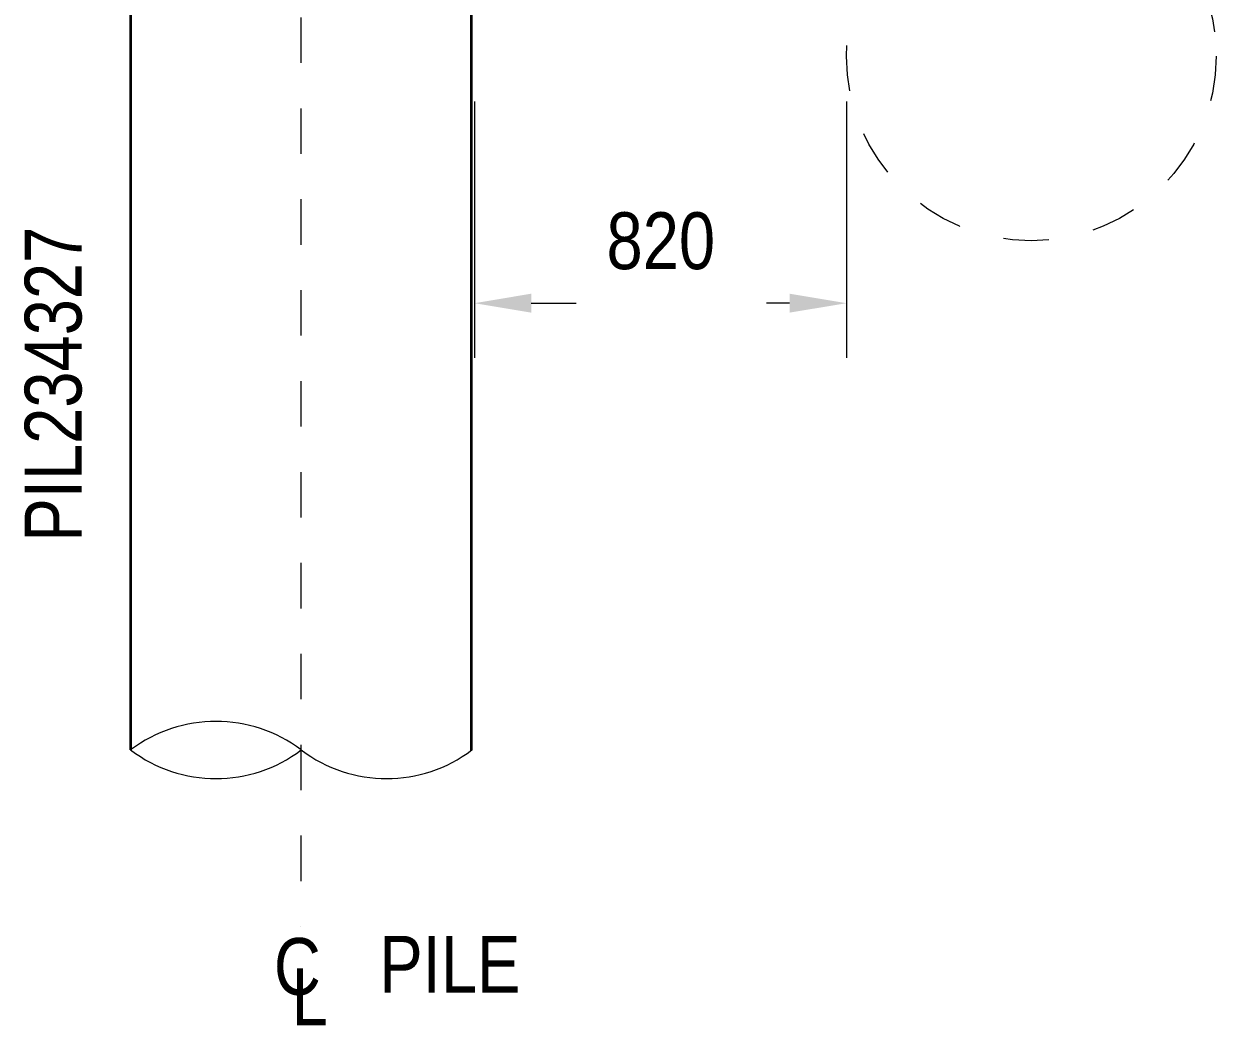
# Model space of a CAD drawing. Header units: metres. Extents: x -1691 to -1609, y 3 to 593.
# Drawn here: x -1628.652 to -1626.03, y 13.386 to 15.589 of the extents above; entities that cross this region are included whole.
import ezdxf

# ---------------------------------------------------------------- set-up
doc = ezdxf.new("R2010")
doc.units = ezdxf.units.M
doc.linetypes.add('JacobsCenter', pattern=[0.015, 0.009, -0.0015, 0.003, -0.0015])
doc.linetypes.add('JacobsDash', pattern=[0.0045, 0.003, -0.0015])
doc.layers.get('Defpoints').update_dxf_attribs({"color": 41})
for name, color, linetype, lineweight in [('D-BDGE', 7, 'Continuous', 13), ('D-BDGE-FNDN-LINES-18-HID', 7, 'JacobsDash', 18), ('D-BDGE-FNDN-PILE-CONC', 7, 'Continuous', 50), ('D-BDGE-LINE', 7, 'Continuous', 9), ('D-ENHA-GEN-LINE', 7, 'Continuous', 9), ('D-ENHA-TEXT-DIMS', 7, 'Continuous', 9), ('D-ENHA-TEXT-TAG', 7, 'Continuous', 18)]:
    doc.layers.add(name, color=color, linetype=linetype, lineweight=lineweight)
doc.styles.add('Arial Narrow_1', font='ARIALN.TTF', dxfattribs={"height": 0.125})
doc.styles.add('Arial Narrow_3', font='ARIALN.TTF', dxfattribs={"height": 0.125})
doc.dimstyles.new('Dimension_Standard_O__mm__2', dxfattribs={"dimscale": 0.3048, "dimtxt": 0.127929, "dimasz": 0.410105, "dimexe": 0.393701, "dimexo": 0.246063, "dimgap": 0.246063, "dimtad": 1, "dimdec": 0, "dimlfac": 1000, "dimzin": 0, "dimdsep": 46, "dimtxsty": 'Arial Narrow_3', "dimsah": 1, "dimcen": 0.09, "dimaunit": 1, "dimadec": 4, "dimazin": 0, "dimtfac": 1, "dimtdec": 4, "dimtix": 1, "dimtmove": 2, "dimatfit": 3, "dimfxl": 1, "dimtvp": 1, "dimtfill": 1, "dimtolj": 1, "dimtzin": 0, "dimlwd": 18, "dimlwe": 18, "dimarcsym": 2})

# ---------------------------------------------------------------- blocks, each defined once
blk = doc.blocks.new('01_SFO_FRP_Pile_CastInPlace_CS - CAST-IN-PLACE PILE - 0750-V5-DRG-2871072 - ABUTMENT B CONCRETE ELEVATION')
at = {"layer": 'D-BDGE-FNDN-LINES-18-HID', "lineweight": 35}
for p, q in [((-1670.1937, 17.9026), (-1670.1937, 17.8542)), ((-1670.1937, 17.9026), (-1669.8188, 17.9026)), ((-1670.1937, 17.9026), (-1669.8188, 17.9026)), ((-1669.8188, 17.9026), (-1669.4437, 17.9026)), ((-1669.8186, 17.9026), (-1669.4437, 17.9026)), ((-1669.4437, 17.8617), (-1669.4437, 17.9026))]:
    blk.add_line(p, q, dxfattribs=at)
at = {"layer": 'D-BDGE-FNDN-PILE-CONC', "lineweight": 35}
for p, q in [((-1669.4437, 13.9913), (-1669.4437, 17.8616)), ((-1670.1937, 17.8541), (-1670.1937, 13.9919))]:
    blk.add_line(p, q, dxfattribs=at)
blk = doc.blocks.new('CS_DET_Pile-Column_BreakLine - CS_Tubular BreakLine-5488458-DRG-2871072 - ABUTMENT B CONCRETE ELEVATION')
at = {"layer": 'D-BDGE-LINE', "lineweight": 18}
for centre, start, end in [((-1683.2457, 13.7433), 52.9573, 127.0427), ((-1683.2457, 14.2405), 232.9573, 307.0427), ((-1682.8704, 14.2405), 232.9573, 307.0427)]:
    blk.add_arc(centre, 0.3115, start, end, dxfattribs=at)
blk = doc.blocks.new('CS_Annot_Centreline Symbol1 - CS_Annot_Centreline Symbol 2-5308920-DRG-2871072 - ABUTMENT B CONCRETE ELEVATION')
at = {"layer": 'D-ENHA-GEN-LINE', "char_height": 0.125, "attachment_point": 1, "style": 'Arial Narrow_1'}
for s, insert, width in [('C  ', (-1688.4584, 13.5781), 0.220464), ('L', (-1688.4194, 13.5114), 0.096202)]:
    blk.add_mtext(s, dxfattribs=dict(at, insert=insert, width=width))
blk = doc.blocks.new('DIMBLOCK12-DRG-2871072 - ABUTMENT B CONCRETE ELEVATION')
at = {"layer": 'D-ENHA-TEXT-DIMS', "color": 0, "lineweight": 18, "transparency": 16777216}
for p, q in [((-1627.6613, 15.4186), (-1627.6613, 14.8548)), ((-1626.8433, 15.4186), (-1626.8433, 14.8548)), ((-1627.5363, 14.9748), (-1627.4377, 14.9748)), ((-1626.9683, 14.9748), (-1627.0192, 14.9748))]:
    blk.add_line(p, q, dxfattribs=at)
at = {"layer": 'D-ENHA-TEXT-DIMS', "color": 0, "transparency": 16777216}
for points in [[(-1627.5363, 14.9957), (-1627.5363, 14.954), (-1627.6613, 14.9748)], [(-1626.9683, 14.9957), (-1626.9683, 14.954), (-1626.8433, 14.9748)]]:
    blk.add_solid(points, dxfattribs=at)
at = {"layer": 'Defpoints', "color": 0, "transparency": 16777216}
for p in [(-1627.6613, 15.4936), (-1626.8433, 15.4936), (-1626.8433, 14.9748)]:
    blk.add_point(p, dxfattribs=at)
at = {"layer": 'D-ENHA-TEXT-DIMS', "color": 0, "lineweight": 18, "transparency": 16777216, "insert": (-1627.371, 15.1747), "char_height": 0.125, "width": 0.285099, "attachment_point": 1, "line_spacing_factor": 0.974696, "style": 'Arial Narrow_3', "bg_fill": 3, "box_fill_scale": 1.1, "bg_fill_color": 256, "bg_fill_true_color": 13158600, "bg_fill_transparency": 0}
blk.add_mtext('\\A1;\u200e820', dxfattribs=at)

msp = doc.modelspace()

# ---------------------------------------------------------------- linework, layer by layer
at = {"layer": 'D-BDGE', "linetype": 'JacobsCenter', "lineweight": 18}
msp.add_line((-1628.0429, 18.4034), (-1628.0429, 13.6034), dxfattribs=at)
at = {"layer": 'D-BDGE', "color": 143, "linetype": 'JacobsDash', "lineweight": 18, "true_color": 0x78aac8}
msp.add_circle((-1626.4368, 15.5186), 0.4065, dxfattribs=at)

# ---------------------------------------------------------------- block references
at = {"layer": 'D-BDGE-FNDN-LINES-18-HID', "lineweight": 35}
msp.add_blockref('01_SFO_FRP_Pile_CastInPlace_CS - CAST-IN-PLACE PILE - 0750-V5-DRG-2871072 - ABUTMENT B CONCRETE ELEVATION', (41.7759, 0), dxfattribs=at)
at = {"layer": 'D-BDGE-LINE'}
msp.add_blockref('CS_DET_Pile-Column_BreakLine - CS_Tubular BreakLine-5488458-DRG-2871072 - ABUTMENT B CONCRETE ELEVATION', (55.0159, 0), dxfattribs=at)
at = {"layer": 'D-ENHA-GEN-LINE'}
msp.add_blockref('CS_Annot_Centreline Symbol1 - CS_Annot_Centreline Symbol 2-5308920-DRG-2871072 - ABUTMENT B CONCRETE ELEVATION', (60.3559, 0), dxfattribs=at)

# ---------------------------------------------------------------- texts
at = {"layer": 'D-ENHA-GEN-LINE', "insert": (-1627.8706, 13.5827), "char_height": 0.125, "attachment_point": 1, "style": 'Arial Narrow_1', "bg_fill": 3, "box_fill_scale": 1, "bg_fill_color": 256, "bg_fill_true_color": 13158600, "bg_fill_transparency": 0}
msp.add_mtext('PILE', dxfattribs=at)
at = {"layer": 'D-ENHA-TEXT-TAG', "lineweight": 9, "insert": (-1628.6505, 14.4503), "char_height": 0.125, "attachment_point": 1, "rotation": 90, "style": 'Arial Narrow_1', "bg_fill": 3, "box_fill_scale": 1, "bg_fill_color": 256, "bg_fill_true_color": 13158600, "bg_fill_transparency": 0}
msp.add_mtext('PIL234327', dxfattribs=at)

# ---------------------------------------------------------------- next in the draw order: dimensions: what is measured, and where the dimension line sits
at = {"layer": 'D-ENHA-TEXT-DIMS', "lineweight": 18}
dim = msp.add_linear_dim(base=(-1626.8433, 14.9748), p1=(-1627.6613, 15.4936), p2=(-1626.8433, 15.4936), text='\u200e820', dimstyle='Dimension_Standard_O__mm__2', override={"dimpost": '<>', "dimfxl": 0.818}, dxfattribs=at)
dim.commit()
dim.dimension.update_dxf_attribs({"geometry": 'DIMBLOCK12-DRG-2871072 - ABUTMENT B CONCRETE ELEVATION', "text_midpoint": (-1627.2285, 15.0913), "dimtype": 160})

doc.saveas('drawing.dxf')
